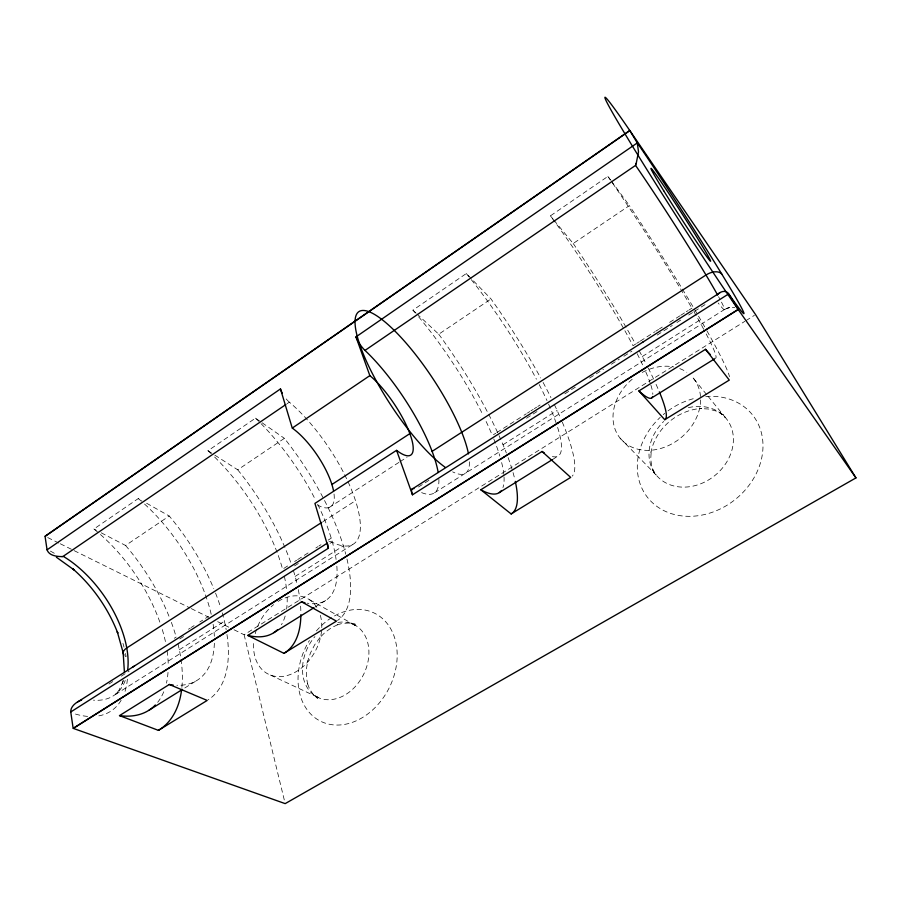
<?xml version="1.0" encoding="UTF-8"?>
<svg xmlns="http://www.w3.org/2000/svg" width="901" height="901" viewBox="0 0 901 901"><rect width="100%" height="100%" fill="white"/><g stroke="black" fill="none" stroke-linecap="round" stroke-linejoin="round"><path stroke-width="0.68" stroke-dasharray="4.5 3.38" d="M123.2 680.187L122.401 683.713L123.538 680.3L119.067 690.121L115.936 694.119L117.614 692.475L114.055 695.369L353.868 543.776M159.849 622.129A121.252 64.917 55.3 0 0 93.884 529.011L138.292 498.546L141.862 500.562M211.048 453.586A125.723 54.274 55.8 0 0 207.973 450.748L255.49 418.154L261.053 422.028M415.372 312.974A133.844 32.627 56.6 0 0 412.928 310.158L466.324 273.532L491.011 298.952A161.042 31.389 56.8 0 1 540.656 377.924M635.746 343.968L633.031 345.714A139.351 16.263 57 0 0 550.387 215.868L607.905 176.416L610.394 179.783M287.036 403.738L289.345 402.161A93.839 32.898 56.2 0 1 356.267 503.118A93.839 32.898 56.2 0 1 331.895 542.12L329.541 543.618M101.194 532.806L125.566 545.477L169.242 516.014A145.602 72.193 55.5 0 1 213.774 588.691M214.832 455.151L237.729 469.815L284.389 438.337A151.075 58.756 56 0 1 345.77 554.239M416.904 313.863L438.742 334.215L491.011 298.952M553.901 220.126L573.205 243.507L629.405 205.597A167.8 10.643 57.2 0 1 705.111 327.615M329.023 507.612L398.929 462.393M400.1 461.639L407.061 457.145M322.918 521.668L355.501 500.686M174.276 638.268L176.157 637.063M188.422 629.247L190.314 628.042M191.26 627.434L194.109 625.621M199.819 621.983L202.68 620.158M205.541 618.323L208.413 616.498M287.599 565.997L282.587 569.195A125.723 54.274 55.8 0 0 214.111 456.525M294.627 561.514L296.632 560.231M297.645 559.589L308.761 552.493M315.879 547.966L317.918 546.659M318.931 546.017L320.981 544.711M328.144 540.138L331.219 538.179M493.466 434.71L495.708 433.28M496.834 432.559L522.884 415.947M524.022 415.226L526.308 413.773M527.445 413.041L529.743 411.577M530.88 410.845L533.178 409.392M534.327 408.66L536.613 407.196M537.773 406.464L540.071 404.988M636.658 343.394L639.383 341.659M640.296 341.074L654.903 331.759M655.815 331.174L658.575 329.417M659.487 328.831L662.246 327.074M669.623 322.367L679.804 315.879M680.739 315.282L684.456 312.917M686.314 311.723L688.184 310.541M689.119 309.944L691.912 308.153M108.953 684.017L113.425 681.167M121.297 676.155L129.181 671.144M179.727 638.978L184.39 636.005M294.514 565.907L299.132 562.967M418.481 487.002L430.07 479.625M526.522 418.233L538.043 410.901M564.826 393.85L575.401 387.126M589.614 378.071L603.501 369.23M611.396 364.207L619.325 359.161M623.886 356.267L631.86 351.187M657.167 335.082L672.281 325.464M676.955 322.49L681.652 319.495M688.691 315.012L693.398 312.016M694.57 311.273L706.429 303.727M179.322 649.767L224.417 621.206M295.145 576.403L343.371 545.86M503.017 444.734L557.122 410.462M642.278 356.526L700.528 319.63M434.552 492.768L724.438 309.527L729.427 307.432L724.258 309.606L729.033 307.545L734.811 307.545M234.046 629.765L244.115 634.755L744.845 321.33M746.039 320.587L754.385 315.361M184.795 687.97L197.578 680.03M315.17 606.97L325.903 600.303M552.448 459.566L558.406 455.872M270.469 675.086L319.573 698.14L313.953 695.065L317.557 698.343L312.748 693.747L309.325 688.387L306.982 682.17L307.624 684.028L306.385 676.865L306.374 669.297L307.737 660.917L307.579 661.661L310.473 652.966L314.697 644.756L320.069 637.367L319.562 637.931L325.058 632.401L331.14 627.941L337.605 624.708L335.758 625.26L342.121 623.458L348.935 623.042L355.411 624.258L350.759 623.255L356.481 626.026L309.539 599.751M47.719 537.559L59.049 543.168M60.311 543.787L72.902 550.015M74.152 550.646L189.976 607.961M191.237 608.58L208.863 617.309M217.682 621.667L229.012 627.276M93.884 529.011L96.317 530.272M146.626 503.254L169.242 516.014M207.973 450.748L213.695 454.419M262.168 422.806L284.389 438.337M412.928 310.158L415.913 312.929M620.113 438.179L656.131 474.951L652.47 469.275L654.284 473.284L651.772 466.481L650.725 459.138L651.265 450.86L650.927 452.493C655.399 428.572 677.563 409.809 701.721 408.435L700.009 408.57L708.569 409.02L716.577 411.171L723.694 414.944L719.786 412.613L725.26 417.422L707.51 395.64M550.387 215.868L553.023 219.056M706.621 394.548L692.418 377.125A47.325 38.079 -39.6 0 1 681.595 437.188A47.325 38.079 -39.6 0 1 620.181 438.258A47.325 38.079 -39.6 0 1 633.504 378.161M611.216 180.898L629.405 205.597M244.115 634.755L284.513 800.899M469.421 461.796A96.779 24.834 56.6 0 1 452.651 471.854M278.094 601.44A42.584 31.389 -62.3 0 1 317.456 608.378M320.328 615.304A42.584 31.389 -62.3 0 1 290.28 674.522A42.584 31.389 -62.3 0 1 253.913 640.577M255.231 633.651A42.584 31.389 -62.3 0 1 273.611 604.65M289.345 402.161A11.904 3.931 55.3 0 1 284.66 396.958M334.034 494.018A49.972 17.491 56.2 0 1 317.67 505.078M642.233 372.428A47.325 38.079 -39.6 0 1 673.802 366.932M679.793 368.622A47.325 38.079 -39.6 0 1 686.799 372.237M337.886 622.478A40.646 31.006 -63 0 1 367 665.693A40.646 31.006 -63 0 1 316.454 696.687A40.646 31.006 -63 0 1 314.945 636.545M688.364 407.669A44.982 37.234 -38.1 0 1 732.175 449.171A44.982 37.234 -38.1 0 1 669.105 484.423A44.982 37.234 -38.1 0 1 663.654 421.477M316.386 630.937A60.378 46.424 -63.2 0 1 395.944 642.897A60.378 46.424 -63.2 0 1 336.129 725.046A60.378 46.424 -63.2 0 1 309.415 640.521M705.753 396.508A66.764 55.637 -37.6 0 1 759.104 466.943A66.764 55.637 -37.6 0 1 663.744 510.563A66.764 55.637 -37.6 0 1 660.196 417.354M663.226 414.64A66.764 55.637 -37.6 0 1 664.792 413.345M668.024 410.867A66.764 55.637 -37.6 0 1 695.279 398.197M721.476 302.139A103.592 4.111 57.3 0 1 718.176 302.984M718.57 296.699A103.592 4.111 57.3 0 1 719.629 298.648M124.867 655.838A11.285 5.879 -11.8 0 0 126.106 656.514A99.031 55.344 55.2 0 0 125.374 652.786M121.151 700.235A99.031 55.344 55.2 0 1 98.141 715.991M87.611 716.385A99.031 55.344 55.2 0 1 74.445 713.75M50.366 551.085A99.031 55.344 55.2 0 1 55.254 553.856M122.953 643.348A99.031 55.344 55.2 0 1 124.023 647.143M127.379 679.185A99.031 55.344 55.2 0 1 124.372 693.376M215.564 593.106A145.602 72.193 55.5 0 1 220.779 607.905M222.243 612.838A145.602 72.193 55.5 0 1 226.174 629.664M226.962 634.495A145.602 72.193 55.5 0 1 208.165 699.829M125.566 545.477A143.541 76.968 55.3 0 1 169.85 618.413M171.359 622.354A143.541 76.968 55.3 0 1 176.01 636.466M177.981 643.832A143.541 76.968 55.3 0 1 181.788 688.15M214.37 643.235A122.987 60.896 55.5 0 1 176.9 685.278M138.292 498.546A122.987 60.896 55.5 0 1 141.434 501.238M144.554 504.042A122.987 60.896 55.5 0 1 211.284 614.662M213.132 624.314A122.987 60.896 55.5 0 1 214.337 636.241M162.293 629.574A121.252 64.917 55.3 0 1 165.852 643.641M167.102 650.871A121.252 64.917 55.3 0 1 168.239 665.321M168.014 672.383A121.252 64.917 55.3 0 1 166.448 683.161M163.745 691.788A121.252 64.917 55.3 0 1 157.686 702.307M346.964 559.003A151.075 58.756 56 0 1 337.492 620.474M237.729 469.815A148.856 64.354 55.8 0 1 290.967 563.125M293.399 570.502A148.856 64.354 55.8 0 1 297.285 584.817M298.31 589.614A148.856 64.354 55.8 0 1 300.033 600.314M300.607 606.148A148.856 64.354 55.8 0 1 300.866 611.858M336.85 566.211A127.604 49.544 56 0 1 307.196 603.174M255.49 418.154A127.604 49.544 56 0 1 315.44 499.773M317.715 504.357A127.604 49.544 56 0 1 336.096 559.42M284.367 576.37A125.723 54.274 55.8 0 1 286.709 590.583M287.171 597.453A125.723 54.274 55.8 0 1 286.597 609.076M285.155 616.036A125.723 54.274 55.8 0 1 281.405 624.72M438.742 334.215A158.508 38.709 56.6 0 1 506.351 452.966M508.108 457.618A158.508 38.709 56.6 0 1 514.685 478.791M543.1 382.441A161.042 31.389 56.8 0 1 550.928 397.566M554.397 404.662A161.042 31.389 56.8 0 1 560.794 418.638M562.269 422.085A161.042 31.389 56.8 0 1 572.236 476.145M418.638 316.814A133.844 32.627 56.6 0 1 482.463 413.987M486.123 421.499A133.844 32.627 56.6 0 1 492.34 435.431M493.782 438.967A133.844 32.627 56.6 0 1 499.852 456.109M501.643 462.573A133.844 32.627 56.6 0 1 503.817 474.331M504.031 476.956A133.844 32.627 56.6 0 1 502.927 487.576M557.606 427.378A135.983 26.456 56.8 0 1 550.06 455.838M466.324 273.532A135.983 26.456 56.8 0 1 536.41 379.175M539.203 384.569A135.983 26.456 56.8 0 1 546.986 400.585M548.574 404.099A135.983 26.456 56.8 0 1 556.795 424.9M573.205 243.507A165.052 19.304 57 0 1 635.351 343.72M639.203 350.771A165.052 19.304 57 0 1 646.479 364.59M648.202 367.991A165.052 19.304 57 0 1 653.608 379.051M656.052 384.333A165.052 19.304 57 0 1 658.304 389.412M707.015 330.971A167.8 10.643 57.2 0 1 729.483 376.686M637.176 353.721A139.351 16.263 57 0 1 643.032 365.772M645.792 371.922A139.351 16.263 57 0 1 650.117 382.835M650.905 385.211A139.351 16.263 57 0 1 652.82 394.356M607.905 176.416A141.671 8.965 57.2 0 1 691.281 307.072M693.894 311.6A141.671 8.965 57.2 0 1 704.965 331.602M706.193 333.933A141.671 8.965 57.2 0 1 714.842 358.17M438.888 479.366A95.957 27.143 56.5 0 1 420.316 492.059M328.876 541.873A12.974 4.73 57.7 0 1 331.895 542.12M125.228 680.446A87.555 48.282 55.2 0 1 93.479 700.167"/><path stroke-width="1.35" d="M124.406 672L123.155 652.673L117.288 631.736L117.783 633.155C108.255 608.524 92.69 586.236 72.823 568.835L74.073 569.916L56.391 557.223M636.162 163.7L638.516 151.864L637.277 142.921L355.985 336.884L369.849 375.627L292.251 428.076L280.47 388.939L47.055 549.847C49.071 555.714 56.594 556.514 61.921 556.604M635.993 164.219L635.565 165.39L364.995 350.421A95.957 27.143 56.5 0 1 438.168 472.518M717.297 295.032C719.955 291.214 726.611 289.446 729.067 294.424L738.144 309.403L73.15 728.346L70.841 712.533C69.884 706.846 76.337 701.778 81.608 700.066M45.196 536.309L629.855 130.622L755.579 314.618L855.95 477.902L285.178 803.624L73.308 728.402L738.234 309.539L855.95 477.902M62.766 556.593L285.887 404.526M331.883 484.501L409.854 433.618M321.77 522.4L126.748 647.965A11.285 5.879 -11.8 0 0 123.899 654.948M432.12 451.356L706.001 275.008A13.38 7.963 -31.2 0 1 721.938 274.332M642.492 342.357L719.809 292.814M132.492 667.236L327.367 543.1M411.813 489.299L642.942 342.065M70.762 711.97L328.415 548.213A12.974 4.73 57.7 0 1 327.806 544.238M328.415 548.213L314.933 503.411L396.564 450.32L412.478 494.795L728.695 293.872M77.441 702.07L134.542 665.929M169.32 684.478L207.196 700.437L158.407 730.362L119.495 715.619L169.32 684.478A122.987 60.896 55.5 0 0 173.161 685.019M301.553 601.823L336.433 621.138L283.95 653.338L247.809 635.419L301.553 601.823A127.604 49.544 56 0 0 304.988 602.735M542.064 451.48L570.682 477.406L511.137 513.942L480.819 489.761L542.064 451.48A135.983 26.456 56.8 0 0 544.227 452.876M705.528 349.306L729.292 380.087L664.724 419.708L638.922 390.933L705.528 349.306A141.671 8.965 57.2 0 0 710.438 354.69M149.127 710.123L182.475 689.411M273.791 632.682L313.976 607.713M499.323 492.577L552.448 459.566M651.716 397.904L714.561 358.857M637.255 142.887L629.765 130.476L45.05 536.241L47.055 549.847M445.128 467.247A96.779 24.834 56.6 0 1 361.233 348.721A96.779 24.834 56.6 0 1 393.895 330.048A96.779 24.834 56.6 0 1 468.475 453.901M738.234 309.539A138.844 4.1 57.3 0 1 628.301 139.351A138.844 4.1 57.3 0 1 629.855 130.622M364.995 350.421A12.164 3.232 55.7 0 1 355.985 336.884M635.565 165.39A103.592 4.111 57.3 0 1 717.41 294.627M63.599 556.548A87.555 48.282 55.2 0 1 127.638 670.333M369.973 375.728A51.098 14.427 56.5 0 1 410.146 434.428A51.098 14.427 56.5 0 1 396.688 450.421M292.386 428.178A49.972 17.491 56.2 0 1 333.55 490.944M637.131 142.617A117.851 3.48 57.3 0 1 724.179 278.037A117.851 3.48 57.3 0 1 729.146 294.537M181.664 689.299A143.541 76.968 55.3 0 1 158.407 730.362M155.366 704.965A121.252 64.917 55.3 0 1 119.495 715.619M300.878 614.662A148.856 64.354 55.8 0 1 283.95 653.338M277.553 629.63A125.723 54.274 55.8 0 1 247.809 635.419M501.429 490.504A133.844 32.627 56.6 0 1 480.819 489.761M515.293 481.393A158.508 38.709 56.6 0 1 511.137 513.942M652.572 396.575A139.351 16.263 57 0 1 638.922 390.933M659.341 391.856A165.052 19.304 57 0 1 664.724 419.708M412.478 494.795A13.278 3.908 57.7 0 1 413.964 488.702M635.926 163.464A27.796 15.328 -88.2 0 1 635.757 163.971M282.272 393.151A11.904 3.931 55.3 0 1 280.47 388.939M62.766 556.536A23.764 19.732 -4.9 0 1 61.921 556.559M663.688 190.719A55.31 1.633 57.3 0 0 710.472 261.211A55.31 1.633 57.3 0 0 667.866 192.014A55.31 1.633 57.3 0 0 663.688 190.719"/></g></svg>
